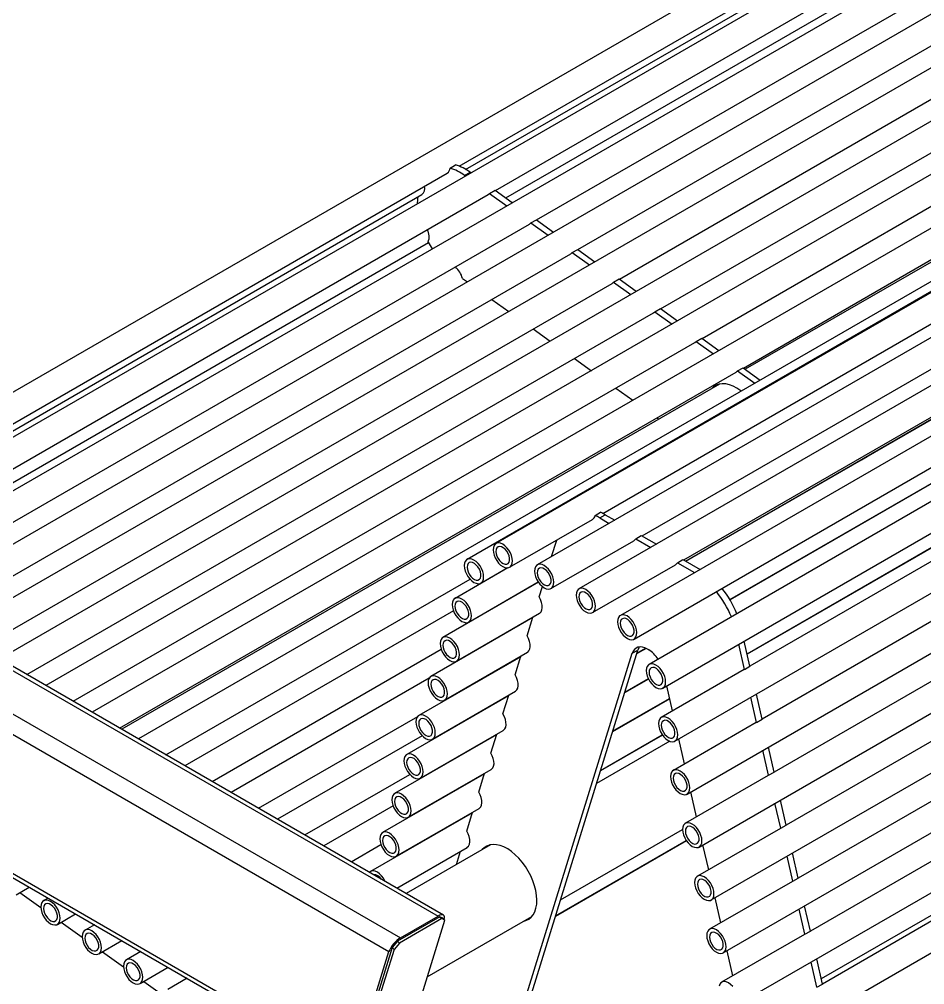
# Model space of a CAD drawing. Header units: millimetres. Extents: x 3563 to 9503, y -2974 to 1226.
# Drawn here: x 7342.7 to 7806.2, y -1002 to -507.7 of the extents above; entities that cross this region are included whole.
import ezdxf

# ---------------------------------------------------------------- set-up
doc = ezdxf.new("R2010")
doc.units = ezdxf.units.MM

# ---------------------------------------------------------------- blocks, each defined once
blk = doc.blocks.new('izometria')
for p, q in [((-1000.36, 3041.91), (-2188.3, 2356.13)), ((-1015.1, 3033.82), (-2203.04, 2348.04)), ((-979.17, 3031.02), (-2167.11, 2345.23)), ((-957.85, 3018.71), (-2145.79, 2332.93)), ((-1443.34, 3006.42), (-2631.28, 2320.64)), ((-936.66, 3005.14), (-2124.6, 2319.36)), ((-1422.41, 2995.46), (-2610.35, 2309.68)), ((-2117.6, 2307.23), (-929.66, 2993.01)), ((-1401.24, 2980.31), (-2513.55, 2338.18)), ((-921.92, 2980.04), (-2109.86, 2294.25)), ((-2102.86, 2282.13), (-914.92, 2967.91)), ((-1380.08, 2965.15), (-2489.84, 2324.5)), ((-1358.91, 2949.99), (-2466.13, 2310.81)), ((-2096.65, 2255), (-908.72, 2940.78)), ((-1337.75, 2934.83), (-2442.42, 2297.12)), ((-1316.58, 2919.67), (-2418.71, 2283.43)), ((-2090.47, 2227.87), (-902.53, 2913.65)), ((-1295.42, 2904.52), (-2395, 2269.74)), ((-1274.26, 2889.36), (-2371.28, 2256.06)), ((-2084.29, 2200.74), (-896.35, 2886.52)), ((-2078.11, 2173.61), (-890.17, 2859.4)), ((-2071.92, 2146.49), (-883.98, 2832.27)), ((-2065.74, 2119.36), (-877.8, 2805.14)), ((-2059.56, 2092.23), (-871.62, 2778.02)), ((-2207.07, 2549.37), (-1850.24, 2755.36)), ((-2203.84, 2547.74), (-1863.2, 2744.38)), ((-2188.61, 2536.98), (-1829.3, 2744.41)), ((-2167.45, 2521.82), (-1808.13, 2729.25)), ((-2183.25, 2533.14), (-1859.91, 2719.8)), ((-2146.29, 2506.66), (-1786.97, 2714.09)), ((-2125.12, 2491.5), (-1765.8, 2698.93)), ((-2103.96, 2476.34), (-1744.64, 2683.77)), ((-2082.79, 2461.19), (-1723.48, 2668.61)), ((-2061.63, 2446.03), (-1702.31, 2653.46)), ((-1710.79, 2647.33), (-2060.68, 2445.35)), ((-2133.55, 2371.57), (-1770.24, 2581.31)), ((-2113.47, 2360.03), (-1749.04, 2570.41)), ((-2092.16, 2347.72), (-1727.73, 2558.1)), ((-2211.8, 2548.42), (-2208.97, 2550.05)), ((-2204.4, 2544.62), (-2201.57, 2546.26)), ((-2201.57, 2546.26), (-2201.11, 2545.93)), ((-2575.71, 2336.56), (-2213.22, 2545.82)), ((-2204.4, 2544.62), (-2203.94, 2544.29)), ((-2191.6, 2535.45), (-2188.77, 2537.09)), ((-2188.77, 2537.09), (-2179.95, 2530.77)), ((-2572.47, 2334.93), (-2226.18, 2534.84)), ((-2523.26, 2343.79), (-2192.28, 2534.86)), ((-2228.36, 2533.58), (-2228.42, 2533.04)), ((-2192.28, 2534.86), (-2191.6, 2535.45)), ((-2191.6, 2535.45), (-2182.78, 2529.14)), ((-2170.43, 2520.3), (-2167.6, 2521.93)), ((-2167.6, 2521.93), (-2158.78, 2515.61)), ((-2499.55, 2330.1), (-2171.12, 2519.7)), ((-2171.12, 2519.7), (-2170.43, 2520.3)), ((-2170.43, 2520.3), (-2161.61, 2513.98)), ((-2091.24, 2347.19), (-1803.55, 2513.27)), ((-2517.25, 2340.32), (-2222.9, 2510.25)), ((-2149.27, 2505.14), (-2146.44, 2506.77)), ((-2146.44, 2506.77), (-2137.62, 2500.45)), ((-1807, 2511.02), (-2091.02, 2347.07)), ((-2475.84, 2316.41), (-2149.96, 2504.54)), ((-2149.96, 2504.54), (-2149.27, 2505.14)), ((-2149.27, 2505.14), (-2140.45, 2498.82)), ((-1692.59, 2504.42), (-2058.23, 2293.34)), ((-2205.45, 2491.92), (-2202.94, 2490.12)), ((-2128.1, 2489.98), (-2125.28, 2491.61)), ((-2125.28, 2491.61), (-2116.45, 2485.29)), ((-2452.13, 2302.73), (-2128.79, 2489.38)), ((-2128.79, 2489.38), (-2128.1, 2489.98)), ((-2128.1, 2489.98), (-2119.28, 2483.66)), ((-2190.44, 2481.17), (-2181.77, 2474.96)), ((-1686.41, 2477.29), (-2052.05, 2266.22)), ((-2428.42, 2289.04), (-2107.63, 2474.23)), ((-2107.63, 2474.23), (-2106.94, 2474.82)), ((-2106.94, 2474.82), (-2104.11, 2476.45)), ((-2106.94, 2474.82), (-2098.12, 2468.5)), ((-2104.11, 2476.45), (-2095.29, 2470.14)), ((-2068.56, 2327.45), (-1815.91, 2473.3)), ((-1819.37, 2471.05), (-2068.45, 2327.26)), ((-2169.28, 2466.01), (-2160.61, 2459.8)), ((-2404.71, 2275.35), (-2086.46, 2459.07)), ((-2086.46, 2459.07), (-2085.78, 2459.66)), ((-2085.78, 2459.66), (-2082.95, 2461.3)), ((-2085.78, 2459.66), (-2076.95, 2453.35)), ((-2082.95, 2461.3), (-2074.13, 2454.98)), ((-2148.11, 2450.85), (-2139.45, 2444.65)), ((-1680.23, 2450.17), (-2045.86, 2239.09)), ((-2380.99, 2261.66), (-2065.3, 2443.91)), ((-2065.3, 2443.91), (-2064.61, 2444.51)), ((-2064.61, 2444.51), (-2061.78, 2446.14)), ((-2064.61, 2444.51), (-2055.79, 2438.19)), ((-2061.78, 2446.14), (-2052.96, 2439.82)), ((-2073.78, 2437.79), (-2379.93, 2261.05)), ((-2074.54, 2437.59), (-2075.09, 2437.03)), ((-2126.95, 2435.69), (-2118.28, 2429.49)), ((-2059.68, 2299.73), (-1828.28, 2433.32)), ((-1831.74, 2431.07), (-2059.63, 2299.51)), ((-1674.04, 2423.04), (-2039.68, 2211.96)), ((-2105.78, 2420.54), (-2104.84, 2419.86)), ((-2001.23, 2398.9), (-2001.12, 2399.03)), ((-2001.12, 2399.03), (-1998.29, 2400.66)), ((-2001.12, 2399.03), (-2001.07, 2398.99)), ((-1998.29, 2400.66), (-1998.24, 2400.63)), ((-1667.86, 2395.91), (-2033.5, 2184.84)), ((-1975.87, 2380.95), (-1975.68, 2380.81)), ((-1973.05, 2382.58), (-1972.85, 2382.44)), ((-2181.3, 2344.01), (-2138.88, 2368.5)), ((-2137.55, 2370.5), (-2134.72, 2372.13)), ((-2135.12, 2369.26), (-2132.29, 2370.89)), ((-2135.12, 2369.26), (-2130.3, 2366.48)), ((-2132.29, 2370.89), (-2127.47, 2368.11)), ((-1661.68, 2368.79), (-2027.32, 2157.71)), ((-2116.71, 2358.63), (-2113.88, 2360.26)), ((-2116.71, 2358.63), (-2108.99, 2354.17)), ((-2113.88, 2360.26), (-2106.16, 2355.81)), ((-2160.11, 2333.11), (-2117.68, 2357.6)), ((-2159.79, 2349.46), (-2157.17, 2357.94)), ((-2017.2, 2357.09), (-2017.01, 2356.95)), ((-2537.4, 2349.79), (-2217.93, 2165.36)), ((-2215.13, 2165.91), (-2532.88, 2349.34)), ((-2182.16, 2343.71), (-2209.24, 2328.08)), ((-2196.04, 2335.92), (-2182.59, 2343.68)), ((-2138.79, 2320.8), (-2096.36, 2345.29)), ((-2095.39, 2346.33), (-2092.56, 2347.96)), ((-2095.39, 2346.33), (-2086.63, 2341.27)), ((-2092.56, 2347.96), (-2083.81, 2342.9)), ((-2556.64, 2338.69), (-2237.16, 2154.26)), ((-1655.5, 2341.66), (-2021.13, 2130.58)), ((-1991.82, 2338.91), (-1991.62, 2338.77)), ((-2357.28, 2247.97), (-2201.52, 2337.89)), ((-2166.56, 2336.29), (-2215.43, 2308.09)), ((-2202.24, 2315.95), (-2166.69, 2336.48)), ((-2166.17, 2328.83), (-2164.54, 2334.1)), ((-1678.33, 2331.45), (-2021.73, 2133.21)), ((-2556.64, 2328.24), (-2243.06, 2147.21)), ((-2210.07, 2321.75), (-2347.57, 2242.37)), ((-2208.43, 2295.96), (-2166, 2320.45)), ((-2172.35, 2308.84), (-2169.36, 2318.51)), ((-2169.46, 2318.2), (-2221.61, 2288.1)), ((-2061.06, 2291.7), (-2063.99, 2304.57)), ((-2058.23, 2293.34), (-2061.16, 2306.2)), ((-2333.57, 2234.29), (-2216.33, 2301.97)), ((-2214.61, 2275.97), (-2172.18, 2300.47)), ((-2179.73, 2102.01), (-2118.51, 2299.93)), ((-2176.9, 2103.64), (-2115.68, 2301.56)), ((-2118.51, 2299.93), (-2115.68, 2301.56)), ((-2111.4, 2302.46), (-2116.27, 2299.65)), ((-2116.18, 2299.96), (-2111.65, 2302.57)), ((-2110.73, 2302.1), (-2110.32, 2301.87)), ((-2175.64, 2298.21), (-2227.79, 2268.11)), ((-2178.54, 2288.85), (-2175.54, 2298.52)), ((-2061.23, 2291.61), (-2103.65, 2267.12)), ((-2061.06, 2291.7), (-2061.23, 2291.61)), ((-2061.06, 2291.7), (-2058.23, 2293.34)), ((-2222.51, 2287.19), (-2323.86, 2228.68)), ((-2110.18, 2286.75), (-2122.45, 2279.66)), ((-2122.36, 2279.97), (-2110.27, 2286.95)), ((-2220.79, 2255.98), (-2178.36, 2280.48)), ((-2097.91, 2270.43), (-2100.85, 2283.29)), ((-2052.04, 2266.21), (-2054.97, 2279.06)), ((-2181.82, 2278.23), (-2233.97, 2248.12)), ((-2184.72, 2268.86), (-2181.73, 2278.54)), ((-2099.32, 2276.6), (-2128.64, 2259.67)), ((-2128.54, 2259.98), (-2099.37, 2276.82)), ((-2054.87, 2264.58), (-2057.8, 2277.43)), ((-2309.86, 2220.6), (-2228.36, 2267.65)), ((-2055.05, 2264.49), (-2097.47, 2239.99)), ((-2054.87, 2264.58), (-2055.05, 2264.49)), ((-2054.87, 2264.58), (-2052.04, 2266.21)), ((-2226.97, 2236), (-2184.55, 2260.49)), ((-2226.08, 2257.75), (-2300.15, 2214.99)), ((-2188.01, 2258.24), (-2240.16, 2228.13)), ((-2190.9, 2248.87), (-2187.91, 2258.55)), ((-2099.24, 2254.91), (-2136.82, 2233.22)), ((-2103.01, 2258.04), (-2134.82, 2239.68)), ((-2134.72, 2239.99), (-2103.14, 2258.22)), ((-2091.73, 2243.31), (-2094.66, 2256.15)), ((-2048.69, 2237.45), (-2051.62, 2250.3)), ((-2045.86, 2239.08), (-2048.79, 2251.93)), ((-2233.16, 2216.01), (-2190.73, 2240.5)), ((-2286.15, 2206.91), (-2232.42, 2237.93)), ((-2194.19, 2238.25), (-2246.34, 2208.14)), ((-2197.08, 2228.88), (-2194.09, 2238.56)), ((-2048.86, 2237.36), (-2091.29, 2212.87)), ((-2048.69, 2237.45), (-2048.86, 2237.36)), ((-2048.69, 2237.45), (-2045.86, 2239.08)), ((-2085.55, 2216.18), (-2088.48, 2229.02)), ((-2039.68, 2211.95), (-2042.61, 2224.8)), ((-2494.98, 2221.44), (-2261.75, 2086.8)), ((-2240.98, 2221.78), (-2276.44, 2201.3)), ((-2239.34, 2196.02), (-2196.91, 2220.51)), ((-2042.51, 2210.32), (-2045.44, 2223.17)), ((-2490.45, 2216.66), (-2261.39, 2084.43)), ((-2200.37, 2218.26), (-2252.52, 2188.15)), ((-2203.27, 2208.9), (-2200.28, 2218.57)), ((-2042.68, 2210.23), (-2085.11, 2185.74)), ((-2042.51, 2210.32), (-2042.68, 2210.23)), ((-2042.51, 2210.32), (-2039.68, 2211.95)), ((-2155.25, 2173.62), (-2092.74, 2209.71)), ((-2262.44, 2193.22), (-2247.24, 2202)), ((-2239.09, 2179.74), (-2203.1, 2200.52)), ((-2191.13, 2201.86), (-2234.27, 2176.96)), ((-2191.9, 2201.67), (-2192.44, 2201.11)), ((-2157.81, 2165.35), (-2090.81, 2204.02)), ((-2157.75, 2165.56), (-2090.9, 2204.15)), ((-2079.37, 2189.05), (-2082.29, 2201.89)), ((-2206.55, 2198.27), (-2238.87, 2179.62)), ((-2208.55, 2191.81), (-2206.46, 2198.58)), ((-2036.32, 2183.19), (-2039.25, 2196.04)), ((-2033.5, 2184.83), (-2036.42, 2197.68)), ((-2434.03, 2176.29), (-2427.28, 2180.19)), ((-2036.5, 2183.1), (-2078.92, 2158.61)), ((-2036.32, 2183.19), (-2036.5, 2183.1)), ((-2036.32, 2183.19), (-2033.5, 2184.83)), ((-2432.09, 2177.41), (-2421.31, 2169.69)), ((-2417.57, 2174.59), (-2419.87, 2173.26)), ((-2073.18, 2161.93), (-2076.11, 2174.77)), ((-2027.31, 2157.7), (-2030.24, 2170.55)), ((-2412.87, 2161.13), (-2403.57, 2166.5)), ((-2237.16, 2154.26), (-2217.93, 2165.36)), ((-2030.14, 2156.07), (-2033.07, 2168.92)), ((-2410.93, 2162.25), (-2400.14, 2154.53)), ((-2393.86, 2160.9), (-2398.7, 2158.1)), ((-2216.99, 2165.04), (-2238.77, 2152.46)), ((-2215.97, 2164.1), (-2237.75, 2151.52)), ((-2234.01, 2100.15), (-2214.47, 2163.33)), ((-2223.46, 2134.24), (-2169.94, 2165.14)), ((-2216.99, 2165.04), (-2215.97, 2164.1)), ((-2215.48, 2164.27), (-2216.99, 2165.04)), ((-2214.47, 2163.33), (-2215.97, 2164.1)), ((-2215.48, 2164.27), (-2214.47, 2163.33)), ((-2171.25, 2164.39), (-2170.48, 2164.58)), ((-2030.31, 2155.98), (-2072.74, 2131.49)), ((-2030.14, 2156.07), (-2030.31, 2155.98)), ((-2030.14, 2156.07), (-2027.31, 2157.7)), ((-2391.7, 2145.98), (-2379.86, 2152.82)), ((-2238.77, 2152.46), (-2241.5, 2149.25)), ((-2237.75, 2151.52), (-2240.49, 2148.31)), ((-2238.77, 2152.46), (-2237.75, 2151.52)), ((-2389.76, 2147.1), (-2378.98, 2139.37)), ((-2370.15, 2147.21), (-2377.54, 2142.94)), ((-2261.75, 2086.8), (-2243.06, 2147.21)), ((-2241.5, 2149.25), (-2261.04, 2086.07)), ((-2240.49, 2148.31), (-2260.03, 2085.12)), ((-2241.5, 2149.25), (-2240.49, 2148.31)), ((-2067, 2134.8), (-2069.93, 2147.64)), ((-2023.96, 2128.94), (-2026.89, 2141.79)), ((-2021.13, 2130.57), (-2024.06, 2143.42)), ((-2370.54, 2130.82), (-2356.14, 2139.13)), ((-2368.6, 2131.94), (-2357.81, 2124.21)), ((-2346.43, 2133.52), (-2356.37, 2127.78)), ((-2023.96, 2128.94), (-2021.13, 2130.57))]:
    blk.add_line(p, q)
at = {"flags": 128}
for points in [[(-2062.73, 2434.18), (-2062.94, 2434.33), (-2064.89, 2435.66), (-2066.84, 2436.69), (-2068.77, 2437.43), (-2070.64, 2437.85), (-2072.43, 2437.94), (-2074.09, 2437.72), (-2075.61, 2437.17), (-2076.96, 2436.31), (-2077.92, 2435.4)], [(-2117.68, 2357.6), (-2117.3, 2357.88), (-2116.71, 2358.63)], [(-2189.75, 2352.93), (-2189.63, 2351.58), (-2189.26, 2350.16), (-2188.67, 2348.74), (-2187.89, 2347.38), (-2186.95, 2346.16), (-2185.9, 2345.13), (-2184.8, 2344.35), (-2183.7, 2343.86), (-2182.65, 2343.68), (-2181.72, 2343.82), (-2180.93, 2344.27), (-2180.34, 2345.02), (-2179.98, 2346.01), (-2179.85, 2347.21), (-2179.98, 2348.56), (-2180.34, 2349.98), (-2180.93, 2351.4), (-2181.72, 2352.76), (-2182.65, 2353.98), (-2183.7, 2355.01), (-2184.8, 2355.79), (-2185.9, 2356.28), (-2186.95, 2356.46), (-2187.89, 2356.32), (-2188.67, 2355.87), (-2189.26, 2355.12), (-2189.63, 2354.13), (-2189.75, 2352.93)], [(-2188.34, 2352.11), (-2188.21, 2350.93), (-2187.82, 2349.69), (-2187.21, 2348.48), (-2186.43, 2347.38), (-2185.52, 2346.49), (-2184.56, 2345.86), (-2183.62, 2345.54), (-2182.76, 2345.56), (-2182.06, 2345.91), (-2181.56, 2346.57), (-2181.3, 2347.49), (-2181.3, 2348.6), (-2181.56, 2349.82), (-2182.06, 2351.06), (-2182.76, 2352.23), (-2183.62, 2353.23), (-2184.56, 2354), (-2185.52, 2354.48), (-2186.43, 2354.63), (-2187.21, 2354.45), (-2187.82, 2353.93), (-2188.21, 2353.14), (-2188.34, 2352.11)], [(-2204.49, 2344.84), (-2204.36, 2343.49), (-2204, 2342.07), (-2203.41, 2340.65), (-2202.62, 2339.29), (-2201.68, 2338.07), (-2200.64, 2337.04), (-2199.54, 2336.26), (-2198.43, 2335.77), (-2197.39, 2335.59), (-2196.45, 2335.73), (-2195.67, 2336.18), (-2195.08, 2336.92), (-2194.71, 2337.92), (-2194.59, 2339.12), (-2194.71, 2340.46), (-2195.08, 2341.88), (-2195.67, 2343.31), (-2196.45, 2344.67), (-2197.39, 2345.89), (-2198.43, 2346.92), (-2199.54, 2347.69), (-2200.64, 2348.19), (-2201.68, 2348.37), (-2202.62, 2348.23), (-2203.41, 2347.78), (-2204, 2347.03), (-2204.36, 2346.04), (-2204.49, 2344.84)], [(-2203.07, 2344.02), (-2202.94, 2342.84), (-2202.56, 2341.6), (-2201.95, 2340.39), (-2201.16, 2339.29), (-2200.26, 2338.4), (-2199.29, 2337.77), (-2198.35, 2337.45), (-2197.5, 2337.47), (-2196.79, 2337.82), (-2196.29, 2338.48), (-2196.03, 2339.4), (-2196.03, 2340.51), (-2196.29, 2341.73), (-2196.79, 2342.97), (-2197.5, 2344.14), (-2198.35, 2345.14), (-2199.29, 2345.91), (-2200.26, 2346.39), (-2201.16, 2346.54), (-2201.95, 2346.36), (-2202.56, 2345.84), (-2202.94, 2345.05), (-2203.07, 2344.02)], [(-2168.56, 2342.03), (-2168.43, 2340.68), (-2168.07, 2339.26), (-2167.48, 2337.84), (-2166.69, 2336.48), (-2165.75, 2335.26), (-2164.71, 2334.23), (-2163.61, 2333.45), (-2162.51, 2332.96), (-2161.46, 2332.78), (-2160.52, 2332.92), (-2159.74, 2333.37), (-2159.15, 2334.12), (-2158.78, 2335.11), (-2158.66, 2336.31), (-2158.78, 2337.66), (-2159.15, 2339.08), (-2159.74, 2340.5), (-2160.52, 2341.86), (-2161.46, 2343.08), (-2162.51, 2344.11), (-2163.61, 2344.89), (-2164.71, 2345.38), (-2165.75, 2345.56), (-2166.69, 2345.42), (-2167.48, 2344.97), (-2168.07, 2344.22), (-2168.43, 2343.23), (-2168.56, 2342.03)], [(-2167.14, 2341.21), (-2167.01, 2340.03), (-2166.63, 2338.79), (-2166.02, 2337.58), (-2165.23, 2336.48), (-2164.33, 2335.59), (-2163.37, 2334.96), (-2162.42, 2334.64), (-2161.57, 2334.66), (-2160.86, 2335.01), (-2160.36, 2335.67), (-2160.1, 2336.59), (-2160.1, 2337.7), (-2160.36, 2338.92), (-2160.86, 2340.16), (-2161.57, 2341.33), (-2162.42, 2342.33), (-2163.37, 2343.1), (-2164.33, 2343.58), (-2165.23, 2343.73), (-2166.02, 2343.55), (-2166.63, 2343.04), (-2167.01, 2342.24), (-2167.14, 2341.21)], [(-2096.36, 2345.29), (-2095.98, 2345.57), (-2095.39, 2346.33)], [(-2210.69, 2324.87), (-2210.57, 2323.53), (-2210.2, 2322.11), (-2209.61, 2320.68), (-2208.83, 2319.33), (-2207.89, 2318.1), (-2206.84, 2317.08), (-2205.74, 2316.3), (-2204.64, 2315.8), (-2203.6, 2315.62), (-2202.66, 2315.76), (-2201.87, 2316.21), (-2201.28, 2316.96), (-2200.92, 2317.96), (-2200.79, 2319.16), (-2200.92, 2320.5), (-2201.28, 2321.92), (-2201.87, 2323.34), (-2202.66, 2324.7), (-2203.6, 2325.92), (-2204.64, 2326.95), (-2205.74, 2327.73), (-2206.84, 2328.22), (-2207.89, 2328.4), (-2208.83, 2328.26), (-2209.61, 2327.81), (-2210.2, 2327.07), (-2210.57, 2326.07), (-2210.69, 2324.87)], [(-2166, 2320.45), (-2165.86, 2320.54), (-2165.2, 2321.2), (-2164.76, 2322.12), (-2164.56, 2323.27), (-2164.61, 2324.59), (-2164.91, 2326), (-2165.44, 2327.44), (-2166.17, 2328.83)], [(-2147.24, 2329.72), (-2147.12, 2328.38), (-2146.75, 2326.96), (-2146.16, 2325.53), (-2145.38, 2324.18), (-2144.44, 2322.95), (-2143.39, 2321.93), (-2142.29, 2321.15), (-2141.19, 2320.66), (-2140.14, 2320.47), (-2139.2, 2320.61), (-2138.42, 2321.07), (-2137.83, 2321.81), (-2137.46, 2322.81), (-2137.34, 2324.01), (-2137.46, 2325.35), (-2137.83, 2326.77), (-2138.42, 2328.19), (-2139.2, 2329.55), (-2140.14, 2330.77), (-2141.19, 2331.8), (-2142.29, 2332.58), (-2143.39, 2333.07), (-2144.44, 2333.25), (-2145.38, 2333.11), (-2146.16, 2332.66), (-2146.75, 2331.92), (-2147.12, 2330.92), (-2147.24, 2329.72)], [(-2145.83, 2328.91), (-2145.69, 2327.73), (-2145.31, 2326.49), (-2144.7, 2325.27), (-2143.92, 2324.18), (-2143.01, 2323.28), (-2142.05, 2322.65), (-2141.11, 2322.33), (-2140.25, 2322.35), (-2139.55, 2322.7), (-2139.05, 2323.37), (-2138.79, 2324.29), (-2138.79, 2325.4), (-2139.05, 2326.62), (-2139.55, 2327.86), (-2140.25, 2329.02), (-2141.11, 2330.03), (-2142.05, 2330.8), (-2143.01, 2331.28), (-2143.92, 2331.43), (-2144.7, 2331.24), (-2145.31, 2330.73), (-2145.69, 2329.93), (-2145.83, 2328.91)], [(-2209.28, 2324.05), (-2209.15, 2322.88), (-2208.76, 2321.64), (-2208.16, 2320.42), (-2207.37, 2319.33), (-2206.46, 2318.43), (-2205.5, 2317.8), (-2204.56, 2317.48), (-2203.7, 2317.5), (-2203, 2317.85), (-2202.5, 2318.51), (-2202.24, 2319.43), (-2202.24, 2320.55), (-2202.5, 2321.77), (-2203, 2323.01), (-2203.7, 2324.17), (-2204.56, 2325.18), (-2205.5, 2325.95), (-2206.46, 2326.43), (-2207.37, 2326.58), (-2208.16, 2326.39), (-2208.76, 2325.88), (-2209.15, 2325.08), (-2209.28, 2324.05)], [(-2122.11, 2308.29), (-2121.01, 2307.53), (-2119.91, 2307.06), (-2118.87, 2306.9), (-2117.94, 2307.07), (-2117.17, 2307.54), (-2116.6, 2308.31), (-2116.25, 2309.32), (-2116.15, 2310.53), (-2116.29, 2311.89), (-2116.67, 2313.31), (-2117.28, 2314.73), (-2118.08, 2316.08), (-2119.02, 2317.29), (-2120.08, 2318.3), (-2121.18, 2319.06), (-2122.28, 2319.53), (-2123.32, 2319.68), (-2124.25, 2319.52), (-2125.02, 2319.04), (-2125.59, 2318.28), (-2125.94, 2317.27), (-2126.04, 2316.05), (-2125.9, 2314.7), (-2125.52, 2313.28), (-2124.91, 2311.86), (-2124.12, 2310.51), (-2123.17, 2309.3), (-2122.11, 2308.29)], [(-2121.82, 2309.72), (-2120.86, 2309.08), (-2119.92, 2308.76), (-2119.06, 2308.78), (-2118.36, 2309.13), (-2117.86, 2309.79), (-2117.59, 2310.71), (-2117.59, 2311.82), (-2117.85, 2313.04), (-2118.35, 2314.28), (-2119.05, 2315.44), (-2119.9, 2316.45), (-2120.85, 2317.22), (-2121.81, 2317.7), (-2122.71, 2317.86), (-2123.5, 2317.67), (-2124.11, 2317.16), (-2124.5, 2316.37), (-2124.63, 2315.34), (-2124.5, 2314.17), (-2124.12, 2312.93), (-2123.52, 2311.71), (-2122.73, 2310.62), (-2121.82, 2309.72)], [(-2172.18, 2300.47), (-2172.04, 2300.55), (-2171.39, 2301.21), (-2170.94, 2302.14), (-2170.74, 2303.28), (-2170.79, 2304.6), (-2171.09, 2306.01), (-2171.62, 2307.45), (-2172.35, 2308.84)], [(-2216.88, 2304.88), (-2216.75, 2303.54), (-2216.38, 2302.12), (-2215.8, 2300.69), (-2215.01, 2299.34), (-2214.07, 2298.11), (-2213.03, 2297.09), (-2211.93, 2296.31), (-2210.82, 2295.82), (-2209.78, 2295.63), (-2208.84, 2295.77), (-2208.06, 2296.23), (-2207.47, 2296.97), (-2207.1, 2297.97), (-2206.98, 2299.17), (-2207.1, 2300.51), (-2207.47, 2301.93), (-2208.06, 2303.35), (-2208.84, 2304.71), (-2209.78, 2305.93), (-2210.82, 2306.96), (-2211.93, 2307.74), (-2213.03, 2308.23), (-2214.07, 2308.41), (-2215.01, 2308.27), (-2215.8, 2307.82), (-2216.38, 2307.08), (-2216.75, 2306.08), (-2216.88, 2304.88)], [(-2215.46, 2304.07), (-2215.33, 2302.89), (-2214.95, 2301.65), (-2214.34, 2300.43), (-2213.55, 2299.34), (-2212.64, 2298.44), (-2211.68, 2297.81), (-2210.74, 2297.49), (-2209.89, 2297.51), (-2209.18, 2297.86), (-2208.68, 2298.53), (-2208.42, 2299.45), (-2208.42, 2300.56), (-2208.68, 2301.78), (-2209.18, 2303.02), (-2209.89, 2304.18), (-2210.74, 2305.19), (-2211.68, 2305.96), (-2212.64, 2306.44), (-2213.55, 2306.59), (-2214.34, 2306.4), (-2214.95, 2305.89), (-2215.33, 2305.09), (-2215.46, 2304.07)], [(-2110.73, 2302.1), (-2112.02, 2302.73), (-2113.28, 2303.1), (-2114.47, 2303.21), (-2115.57, 2303.05), (-2116.55, 2302.63), (-2117.38, 2301.96), (-2118.04, 2301.05), (-2118.51, 2299.93)], [(-2114.89, 2303.18), (-2115.21, 2302.68), (-2115.68, 2301.56)], [(-2111.31, 2291.05), (-2111.19, 2289.7), (-2110.82, 2288.28), (-2110.23, 2286.86), (-2109.45, 2285.5), (-2108.51, 2284.28), (-2107.46, 2283.25), (-2106.36, 2282.47), (-2105.26, 2281.98), (-2104.21, 2281.8), (-2103.28, 2281.94), (-2102.49, 2282.39), (-2101.9, 2283.14), (-2101.54, 2284.13), (-2101.41, 2285.33), (-2101.54, 2286.68), (-2101.9, 2288.1), (-2102.49, 2289.52), (-2103.28, 2290.88), (-2104.21, 2292.1), (-2105.26, 2293.13), (-2106.36, 2293.91), (-2107.46, 2294.4), (-2108.51, 2294.58), (-2109.45, 2294.44), (-2110.23, 2293.99), (-2110.82, 2293.24), (-2111.19, 2292.25), (-2111.31, 2291.05)], [(-2178.36, 2280.48), (-2178.23, 2280.56), (-2177.57, 2281.22), (-2177.13, 2282.15), (-2176.93, 2283.3), (-2176.98, 2284.61), (-2177.27, 2286.02), (-2177.8, 2287.46), (-2178.54, 2288.85)], [(-2109.9, 2290.23), (-2109.77, 2289.05), (-2109.38, 2287.81), (-2108.77, 2286.6), (-2107.99, 2285.5), (-2107.08, 2284.61), (-2106.12, 2283.98), (-2105.18, 2283.66), (-2104.32, 2283.68), (-2103.62, 2284.03), (-2103.12, 2284.69), (-2102.86, 2285.61), (-2102.86, 2286.72), (-2103.12, 2287.94), (-2103.62, 2289.18), (-2104.32, 2290.35), (-2105.18, 2291.35), (-2106.12, 2292.12), (-2107.08, 2292.6), (-2107.99, 2292.75), (-2108.77, 2292.57), (-2109.38, 2292.06), (-2109.77, 2291.26), (-2109.9, 2290.23)], [(-2223.06, 2284.89), (-2222.93, 2283.55), (-2222.57, 2282.13), (-2221.98, 2280.71), (-2221.19, 2279.35), (-2220.26, 2278.13), (-2219.21, 2277.1), (-2218.11, 2276.32), (-2217.01, 2275.83), (-2215.96, 2275.65), (-2215.02, 2275.78), (-2214.24, 2276.24), (-2213.65, 2276.98), (-2213.28, 2277.98), (-2213.16, 2279.18), (-2213.28, 2280.52), (-2213.65, 2281.94), (-2214.24, 2283.37), (-2215.02, 2284.72), (-2215.96, 2285.95), (-2217.01, 2286.97), (-2218.11, 2287.75), (-2219.21, 2288.24), (-2220.26, 2288.42), (-2221.19, 2288.29), (-2221.98, 2287.83), (-2222.57, 2287.09), (-2222.93, 2286.09), (-2223.06, 2284.89)], [(-2221.64, 2284.08), (-2221.51, 2282.9), (-2221.13, 2281.66), (-2220.52, 2280.44), (-2219.73, 2279.35), (-2218.83, 2278.45), (-2217.87, 2277.82), (-2216.92, 2277.5), (-2216.07, 2277.52), (-2215.37, 2277.88), (-2214.87, 2278.54), (-2214.61, 2279.46), (-2214.61, 2280.57), (-2214.87, 2281.79), (-2215.37, 2283.03), (-2216.07, 2284.19), (-2216.92, 2285.2), (-2217.87, 2285.97), (-2218.83, 2286.45), (-2219.73, 2286.6), (-2220.52, 2286.41), (-2221.13, 2285.9), (-2221.51, 2285.1), (-2221.64, 2284.08)], [(-2229.24, 2264.9), (-2229.12, 2263.56), (-2228.75, 2262.14), (-2228.16, 2260.72), (-2227.38, 2259.36), (-2226.44, 2258.14), (-2225.39, 2257.11), (-2224.29, 2256.33), (-2223.19, 2255.84), (-2222.14, 2255.66), (-2221.2, 2255.8), (-2220.42, 2256.25), (-2219.83, 2256.99), (-2219.47, 2257.99), (-2219.34, 2259.19), (-2219.47, 2260.53), (-2219.83, 2261.95), (-2220.42, 2263.38), (-2221.2, 2264.73), (-2222.14, 2265.96), (-2223.19, 2266.98), (-2224.29, 2267.76), (-2225.39, 2268.25), (-2226.44, 2268.44), (-2227.38, 2268.3), (-2228.16, 2267.84), (-2228.75, 2267.1), (-2229.12, 2266.1), (-2229.24, 2264.9)], [(-2227.83, 2264.09), (-2227.7, 2262.91), (-2227.31, 2261.67), (-2226.7, 2260.46), (-2225.92, 2259.36), (-2225.01, 2258.46), (-2224.05, 2257.83), (-2223.11, 2257.52), (-2222.25, 2257.53), (-2221.55, 2257.89), (-2221.05, 2258.55), (-2220.79, 2259.47), (-2220.79, 2260.58), (-2221.05, 2261.8), (-2221.55, 2263.04), (-2222.25, 2264.21), (-2223.11, 2265.21), (-2224.05, 2265.98), (-2225.01, 2266.46), (-2225.92, 2266.61), (-2226.7, 2266.42), (-2227.31, 2265.91), (-2227.7, 2265.11), (-2227.83, 2264.09)], [(-2184.55, 2260.49), (-2184.41, 2260.57), (-2183.75, 2261.23), (-2183.31, 2262.16), (-2183.11, 2263.31), (-2183.16, 2264.62), (-2183.45, 2266.03), (-2183.98, 2267.47), (-2184.72, 2268.86)], [(-2105.1, 2263.92), (-2104.98, 2262.57), (-2104.61, 2261.15), (-2104.02, 2259.73), (-2103.24, 2258.37), (-2102.3, 2257.15), (-2101.26, 2256.12), (-2100.15, 2255.34), (-2099.05, 2254.85), (-2098.01, 2254.67), (-2097.07, 2254.81), (-2096.28, 2255.26), (-2095.69, 2256), (-2095.33, 2257), (-2095.2, 2258.2), (-2095.33, 2259.54), (-2095.69, 2260.96), (-2096.28, 2262.39), (-2097.07, 2263.75), (-2098.01, 2264.97), (-2099.05, 2265.99), (-2100.15, 2266.77), (-2101.26, 2267.27), (-2102.3, 2267.45), (-2103.24, 2267.31), (-2104.02, 2266.86), (-2104.61, 2266.11), (-2104.98, 2265.12), (-2105.1, 2263.92)], [(-2103.69, 2263.1), (-2103.56, 2261.92), (-2103.18, 2260.68), (-2102.57, 2259.47), (-2101.78, 2258.37), (-2100.87, 2257.48), (-2099.91, 2256.85), (-2098.97, 2256.53), (-2098.12, 2256.55), (-2097.41, 2256.9), (-2096.91, 2257.56), (-2096.65, 2258.48), (-2096.65, 2259.59), (-2096.91, 2260.81), (-2097.41, 2262.05), (-2098.12, 2263.22), (-2098.97, 2264.22), (-2099.91, 2264.99), (-2100.87, 2265.47), (-2101.78, 2265.62), (-2102.57, 2265.43), (-2103.18, 2264.92), (-2103.56, 2264.12), (-2103.69, 2263.1)], [(-2235.42, 2244.92), (-2235.3, 2243.57), (-2234.93, 2242.15), (-2234.34, 2240.73), (-2233.56, 2239.37), (-2232.62, 2238.15), (-2231.57, 2237.12), (-2230.47, 2236.34), (-2229.37, 2235.85), (-2228.33, 2235.67), (-2227.39, 2235.81), (-2226.6, 2236.26), (-2226.01, 2237), (-2225.65, 2238), (-2225.52, 2239.2), (-2225.65, 2240.54), (-2226.01, 2241.96), (-2226.6, 2243.39), (-2227.39, 2244.75), (-2228.33, 2245.97), (-2229.37, 2246.99), (-2230.47, 2247.77), (-2231.57, 2248.27), (-2232.62, 2248.45), (-2233.56, 2248.31), (-2234.34, 2247.86), (-2234.93, 2247.11), (-2235.3, 2246.12), (-2235.42, 2244.92)], [(-2234.01, 2244.1), (-2233.88, 2242.92), (-2233.49, 2241.68), (-2232.89, 2240.47), (-2232.1, 2239.37), (-2231.19, 2238.48), (-2230.23, 2237.85), (-2229.29, 2237.53), (-2228.43, 2237.55), (-2227.73, 2237.9), (-2227.23, 2238.56), (-2226.97, 2239.48), (-2226.97, 2240.59), (-2227.23, 2241.81), (-2227.73, 2243.05), (-2228.43, 2244.22), (-2229.29, 2245.22), (-2230.23, 2245.99), (-2231.19, 2246.47), (-2232.1, 2246.62), (-2232.89, 2246.43), (-2233.49, 2245.92), (-2233.88, 2245.12), (-2234.01, 2244.1)], [(-2190.73, 2240.5), (-2190.59, 2240.58), (-2189.93, 2241.24), (-2189.49, 2242.17), (-2189.29, 2243.32), (-2189.34, 2244.63), (-2189.64, 2246.04), (-2190.17, 2247.48), (-2190.9, 2248.87)], [(-2098.92, 2236.79), (-2098.8, 2235.44), (-2098.43, 2234.03), (-2097.84, 2232.6), (-2097.06, 2231.24), (-2096.12, 2230.02), (-2095.07, 2228.99), (-2093.97, 2228.22), (-2092.87, 2227.72), (-2091.82, 2227.54), (-2090.89, 2227.68), (-2090.1, 2228.13), (-2089.51, 2228.88), (-2089.15, 2229.87), (-2089.02, 2231.07), (-2089.15, 2232.42), (-2089.51, 2233.84), (-2090.1, 2235.26), (-2090.89, 2236.62), (-2091.82, 2237.84), (-2092.87, 2238.87), (-2093.97, 2239.65), (-2095.07, 2240.14), (-2096.12, 2240.32), (-2097.06, 2240.18), (-2097.84, 2239.73), (-2098.43, 2238.99), (-2098.8, 2237.99), (-2098.92, 2236.79)], [(-2097.51, 2235.97), (-2097.38, 2234.79), (-2096.99, 2233.55), (-2096.38, 2232.34), (-2095.6, 2231.24), (-2094.69, 2230.35), (-2093.73, 2229.72), (-2092.79, 2229.4), (-2091.93, 2229.42), (-2091.23, 2229.77), (-2090.73, 2230.43), (-2090.47, 2231.35), (-2090.47, 2232.46), (-2090.73, 2233.69), (-2091.23, 2234.92), (-2091.93, 2236.09), (-2092.79, 2237.09), (-2093.73, 2237.86), (-2094.69, 2238.34), (-2095.6, 2238.49), (-2096.38, 2238.31), (-2096.99, 2237.8), (-2097.38, 2237), (-2097.51, 2235.97)], [(-2241.61, 2224.93), (-2241.48, 2223.58), (-2241.12, 2222.16), (-2240.53, 2220.74), (-2239.74, 2219.38), (-2238.8, 2218.16), (-2237.76, 2217.13), (-2236.66, 2216.35), (-2235.55, 2215.86), (-2234.51, 2215.68), (-2233.57, 2215.82), (-2232.79, 2216.27), (-2232.2, 2217.01), (-2231.83, 2218.01), (-2231.71, 2219.21), (-2231.83, 2220.56), (-2232.2, 2221.97), (-2232.79, 2223.4), (-2233.57, 2224.76), (-2234.51, 2225.98), (-2235.55, 2227.01), (-2236.66, 2227.78), (-2237.76, 2228.28), (-2238.8, 2228.46), (-2239.74, 2228.32), (-2240.53, 2227.87), (-2241.12, 2227.12), (-2241.48, 2226.13), (-2241.61, 2224.93)], [(-2240.19, 2224.11), (-2240.06, 2222.93), (-2239.68, 2221.69), (-2239.07, 2220.48), (-2238.28, 2219.38), (-2237.38, 2218.49), (-2236.41, 2217.86), (-2235.47, 2217.54), (-2234.62, 2217.56), (-2233.91, 2217.91), (-2233.41, 2218.57), (-2233.15, 2219.49), (-2233.15, 2220.6), (-2233.41, 2221.82), (-2233.91, 2223.06), (-2234.62, 2224.23), (-2235.47, 2225.23), (-2236.41, 2226), (-2237.38, 2226.48), (-2238.28, 2226.63), (-2239.07, 2226.45), (-2239.68, 2225.93), (-2240.06, 2225.14), (-2240.19, 2224.11)], [(-2196.91, 2220.51), (-2196.78, 2220.6), (-2196.12, 2221.25), (-2195.68, 2222.18), (-2195.47, 2223.33), (-2195.52, 2224.64), (-2195.82, 2226.05), (-2196.35, 2227.49), (-2197.08, 2228.88)], [(-2092.74, 2209.66), (-2092.61, 2208.32), (-2092.25, 2206.9), (-2091.66, 2205.47), (-2090.88, 2204.12), (-2089.94, 2202.89), (-2088.89, 2201.87), (-2087.79, 2201.09), (-2086.69, 2200.6), (-2085.64, 2200.41), (-2084.7, 2200.55), (-2083.92, 2201.01), (-2083.33, 2201.75), (-2082.96, 2202.75), (-2082.84, 2203.95), (-2082.96, 2205.29), (-2083.33, 2206.71), (-2083.92, 2208.13), (-2084.7, 2209.49), (-2085.64, 2210.71), (-2086.69, 2211.74), (-2087.79, 2212.52), (-2088.89, 2213.01), (-2089.94, 2213.19), (-2090.88, 2213.05), (-2091.66, 2212.6), (-2092.25, 2211.86), (-2092.61, 2210.86), (-2092.74, 2209.66)], [(-2091.32, 2208.84), (-2091.19, 2207.67), (-2090.81, 2206.43), (-2090.2, 2205.21), (-2089.42, 2204.12), (-2088.51, 2203.22), (-2087.55, 2202.59), (-2086.61, 2202.27), (-2085.75, 2202.29), (-2085.05, 2202.64), (-2084.55, 2203.31), (-2084.29, 2204.23), (-2084.29, 2205.34), (-2084.55, 2206.56), (-2085.05, 2207.8), (-2085.75, 2208.96), (-2086.61, 2209.97), (-2087.55, 2210.74), (-2088.51, 2211.22), (-2089.42, 2211.37), (-2090.2, 2211.18), (-2090.81, 2210.67), (-2091.19, 2209.87), (-2091.32, 2208.84)], [(-2247.79, 2204.94), (-2247.66, 2203.59), (-2247.3, 2202.17), (-2246.71, 2200.75), (-2245.92, 2199.39), (-2244.99, 2198.17), (-2243.94, 2197.14), (-2242.84, 2196.36), (-2241.74, 2195.87), (-2240.69, 2195.69), (-2239.75, 2195.83), (-2238.97, 2196.28), (-2238.38, 2197.03), (-2238.01, 2198.02), (-2237.89, 2199.22), (-2238.01, 2200.57), (-2238.38, 2201.99), (-2238.97, 2203.41), (-2239.75, 2204.77), (-2240.69, 2205.99), (-2241.74, 2207.02), (-2242.84, 2207.8), (-2243.94, 2208.29), (-2244.99, 2208.47), (-2245.92, 2208.33), (-2246.71, 2207.88), (-2247.3, 2207.13), (-2247.66, 2206.14), (-2247.79, 2204.94)], [(-2246.37, 2204.12), (-2246.24, 2202.94), (-2245.86, 2201.7), (-2245.25, 2200.49), (-2244.47, 2199.39), (-2243.56, 2198.5), (-2242.6, 2197.87), (-2241.65, 2197.55), (-2240.8, 2197.57), (-2240.1, 2197.92), (-2239.6, 2198.58), (-2239.34, 2199.5), (-2239.34, 2200.61), (-2239.6, 2201.84), (-2240.1, 2203.07), (-2240.8, 2204.24), (-2241.65, 2205.24), (-2242.6, 2206.01), (-2243.56, 2206.49), (-2244.47, 2206.64), (-2245.25, 2206.46), (-2245.86, 2205.95), (-2246.24, 2205.15), (-2246.37, 2204.12)], [(-2203.1, 2200.52), (-2202.96, 2200.61), (-2202.3, 2201.26), (-2201.86, 2202.19), (-2201.66, 2203.34), (-2201.71, 2204.65), (-2202, 2206.07), (-2202.53, 2207.5), (-2203.27, 2208.9)], [(-2167.44, 2171.45), (-2167.33, 2173.64), (-2167.47, 2175.98), (-2167.86, 2178.42), (-2168.5, 2180.92), (-2169.36, 2183.45), (-2170.44, 2185.95), (-2171.72, 2188.4), (-2173.18, 2190.75), (-2174.8, 2192.96), (-2176.54, 2194.99), (-2178.38, 2196.82), (-2180.29, 2198.41), (-2182.24, 2199.73), (-2184.2, 2200.77), (-2186.13, 2201.5), (-2188, 2201.92), (-2189.78, 2202.02), (-2191.45, 2201.79), (-2192.97, 2201.25), (-2194.32, 2200.39), (-2195.27, 2199.47)], [(-2245.03, 2183.17), (-2245.15, 2183.42), (-2245.94, 2184.78), (-2246.87, 2186), (-2247.92, 2187.03), (-2249.02, 2187.81), (-2250.12, 2188.3), (-2251.17, 2188.48), (-2252.11, 2188.34), (-2252.89, 2187.89), (-2253.01, 2187.78)], [(-2086.56, 2182.53), (-2086.43, 2181.19), (-2086.07, 2179.77), (-2085.48, 2178.35), (-2084.69, 2176.99), (-2083.75, 2175.77), (-2082.71, 2174.74), (-2081.61, 2173.96), (-2080.51, 2173.47), (-2079.46, 2173.29), (-2078.52, 2173.43), (-2077.74, 2173.88), (-2077.15, 2174.62), (-2076.78, 2175.62), (-2076.66, 2176.82), (-2076.78, 2178.16), (-2077.15, 2179.58), (-2077.74, 2181.01), (-2078.52, 2182.36), (-2079.46, 2183.59), (-2080.51, 2184.61), (-2081.61, 2185.39), (-2082.71, 2185.89), (-2083.75, 2186.07), (-2084.69, 2185.93), (-2085.48, 2185.47), (-2086.07, 2184.73), (-2086.43, 2183.73), (-2086.56, 2182.53)], [(-2085.14, 2181.72), (-2085.01, 2180.54), (-2084.63, 2179.3), (-2084.02, 2178.09), (-2083.23, 2176.99), (-2082.33, 2176.09), (-2081.37, 2175.46), (-2080.42, 2175.15), (-2079.57, 2175.16), (-2078.86, 2175.52), (-2078.36, 2176.18), (-2078.1, 2177.1), (-2078.1, 2178.21), (-2078.36, 2179.43), (-2078.86, 2180.67), (-2079.57, 2181.84), (-2080.42, 2182.84), (-2081.37, 2183.61), (-2082.33, 2184.09), (-2083.23, 2184.24), (-2084.02, 2184.05), (-2084.63, 2183.54), (-2085.01, 2182.74), (-2085.14, 2181.72)], [(-2421.32, 2170.05), (-2421.19, 2168.71), (-2420.83, 2167.29), (-2420.24, 2165.87), (-2419.45, 2164.51), (-2418.52, 2163.29), (-2417.47, 2162.26), (-2416.37, 2161.48), (-2415.27, 2160.99), (-2414.22, 2160.81), (-2413.28, 2160.95), (-2412.5, 2161.4), (-2411.91, 2162.14), (-2411.54, 2163.14), (-2411.42, 2164.34), (-2411.54, 2165.68), (-2411.91, 2167.1), (-2412.5, 2168.53), (-2413.28, 2169.88), (-2414.22, 2171.11), (-2415.27, 2172.13), (-2416.37, 2172.91), (-2417.47, 2173.4), (-2418.52, 2173.59), (-2419.45, 2173.45), (-2420.24, 2172.99), (-2420.83, 2172.25), (-2421.19, 2171.25), (-2421.32, 2170.05)], [(-2419.9, 2169.24), (-2419.77, 2168.06), (-2419.39, 2166.82), (-2418.78, 2165.61), (-2417.99, 2164.51), (-2417.09, 2163.61), (-2416.13, 2162.98), (-2415.18, 2162.67), (-2414.33, 2162.68), (-2413.62, 2163.04), (-2413.12, 2163.7), (-2412.86, 2164.62), (-2412.86, 2165.73), (-2413.12, 2166.95), (-2413.62, 2168.19), (-2414.33, 2169.35), (-2415.18, 2170.36), (-2416.13, 2171.13), (-2417.09, 2171.61), (-2417.99, 2171.76), (-2418.78, 2171.57), (-2419.39, 2171.06), (-2419.77, 2170.26), (-2419.9, 2169.24)], [(-2174.07, 2162.75), (-2172.98, 2163.06), (-2171.54, 2163.76), (-2170.29, 2164.77), (-2169.23, 2166.06), (-2168.4, 2167.63), (-2167.8, 2169.43), (-2167.44, 2171.45)], [(-2400.15, 2154.9), (-2400.03, 2153.55), (-2399.66, 2152.13), (-2399.07, 2150.71), (-2398.29, 2149.35), (-2397.35, 2148.13), (-2396.3, 2147.1), (-2395.2, 2146.32), (-2394.1, 2145.83), (-2393.06, 2145.65), (-2392.12, 2145.79), (-2391.33, 2146.24), (-2390.74, 2146.98), (-2390.38, 2147.98), (-2390.25, 2149.18), (-2390.38, 2150.52), (-2390.74, 2151.94), (-2391.33, 2153.37), (-2392.12, 2154.73), (-2393.06, 2155.95), (-2394.1, 2156.97), (-2395.2, 2157.75), (-2396.3, 2158.25), (-2397.35, 2158.43), (-2398.29, 2158.29), (-2399.07, 2157.84), (-2399.66, 2157.09), (-2400.03, 2156.1), (-2400.15, 2154.9)], [(-2398.74, 2154.08), (-2398.61, 2152.9), (-2398.22, 2151.66), (-2397.62, 2150.45), (-2396.83, 2149.35), (-2395.92, 2148.46), (-2394.96, 2147.83), (-2394.02, 2147.51), (-2393.16, 2147.53), (-2392.46, 2147.88), (-2391.96, 2148.54), (-2391.7, 2149.46), (-2391.7, 2150.57), (-2391.96, 2151.79), (-2392.46, 2153.03), (-2393.16, 2154.2), (-2394.02, 2155.2), (-2394.96, 2155.97), (-2395.92, 2156.45), (-2396.83, 2156.6), (-2397.62, 2156.41), (-2398.22, 2155.9), (-2398.61, 2155.1), (-2398.74, 2154.08)], [(-2080.37, 2155.41), (-2080.25, 2154.06), (-2079.88, 2152.64), (-2079.29, 2151.22), (-2078.51, 2149.86), (-2077.57, 2148.64), (-2076.53, 2147.61), (-2075.42, 2146.83), (-2074.32, 2146.34), (-2073.28, 2146.16), (-2072.34, 2146.3), (-2071.55, 2146.75), (-2070.96, 2147.5), (-2070.6, 2148.49), (-2070.47, 2149.69), (-2070.6, 2151.04), (-2070.96, 2152.46), (-2071.55, 2153.88), (-2072.34, 2155.24), (-2073.28, 2156.46), (-2074.32, 2157.49), (-2075.42, 2158.27), (-2076.53, 2158.76), (-2077.57, 2158.94), (-2078.51, 2158.8), (-2079.29, 2158.35), (-2079.88, 2157.6), (-2080.25, 2156.61), (-2080.37, 2155.41)], [(-2078.96, 2154.59), (-2078.83, 2153.41), (-2078.44, 2152.17), (-2077.84, 2150.96), (-2077.05, 2149.86), (-2076.14, 2148.97), (-2075.18, 2148.34), (-2074.24, 2148.02), (-2073.38, 2148.04), (-2072.68, 2148.39), (-2072.18, 2149.05), (-2071.92, 2149.97), (-2071.92, 2151.08), (-2072.18, 2152.3), (-2072.68, 2153.54), (-2073.38, 2154.71), (-2074.24, 2155.71), (-2075.18, 2156.48), (-2076.14, 2156.96), (-2077.05, 2157.11), (-2077.84, 2156.93), (-2078.44, 2156.41), (-2078.83, 2155.62), (-2078.96, 2154.59)], [(-2378.99, 2139.74), (-2378.86, 2138.39), (-2378.5, 2136.97), (-2377.91, 2135.55), (-2377.13, 2134.19), (-2376.19, 2132.97), (-2375.14, 2131.94), (-2374.04, 2131.16), (-2372.94, 2130.67), (-2371.89, 2130.49), (-2370.95, 2130.63), (-2370.17, 2131.08), (-2369.58, 2131.83), (-2369.21, 2132.82), (-2369.09, 2134.02), (-2369.21, 2135.37), (-2369.58, 2136.79), (-2370.17, 2138.21), (-2370.95, 2139.57), (-2371.89, 2140.79), (-2372.94, 2141.82), (-2374.04, 2142.6), (-2375.14, 2143.09), (-2376.19, 2143.27), (-2377.13, 2143.13), (-2377.91, 2142.68), (-2378.5, 2141.93), (-2378.86, 2140.94), (-2378.99, 2139.74)], [(-2377.57, 2138.92), (-2377.44, 2137.74), (-2377.06, 2136.5), (-2376.45, 2135.29), (-2375.67, 2134.19), (-2374.76, 2133.3), (-2373.8, 2132.67), (-2372.86, 2132.35), (-2372, 2132.37), (-2371.3, 2132.72), (-2370.8, 2133.38), (-2370.54, 2134.3), (-2370.54, 2135.41), (-2370.8, 2136.63), (-2371.3, 2137.87), (-2372, 2139.04), (-2372.86, 2140.04), (-2373.8, 2140.81), (-2374.76, 2141.29), (-2375.67, 2141.44), (-2376.45, 2141.26), (-2377.06, 2140.75), (-2377.44, 2139.95), (-2377.57, 2138.92)], [(-2067.09, 2129.33), (-2068.14, 2130.36), (-2069.24, 2131.14), (-2070.34, 2131.63), (-2071.39, 2131.81), (-2072.33, 2131.67), (-2073.11, 2131.22), (-2073.7, 2130.48), (-2074.07, 2129.48)]]:
    blk.add_lwpolyline(points, dxfattribs=at)
for centre, radius, start, end in [((-2215.02, 2548.49), 3.22, 303.964, 358.7805), ((-2219.75, 2523.8), 25.87, 53.6052, 72.104), ((-2216.92, 2525.44), 25.87, 53.6052, 72.104), ((-2228.99, 2538.09), 4.3, 310.775, 13.8209), ((-2202.35, 2530.22), 26.22, 173.8282, 180.3209), ((-2229.63, 2513.29), 7.16, 337.1728, 30.0497), ((-2177.47, 2535.21), 51.83, 208.4571, 212.881), ((-2216.43, 2489.18), 11.32, 14.0295, 49.5189), ((-2140.4, 2370.95), 2.89, 301.9473, 351.0397), ((-2148.09, 2346.87), 25.88, 59.914, 65.9614), ((-2145.26, 2348.5), 25.88, 59.914, 65.9614), ((-2115.35, 2299.38), 51.3, 21.9143, 38.9077), ((-2112.52, 2301.01), 51.3, 21.9143, 38.9077), ((-2118.93, 2288.02), 16.31, 33.0326, 58.1152), ((-2250.84, 2182.32), 4.3, 27.9421, 92.0632)]:
    blk.add_arc(centre, radius, start, end)
for centre, start_param, end_param in [((-2219.3, 2160.93), 5.578067, 7.148863), ((-2238.54, 2149.83), 0.865678, 2.436474)]:
    blk.add_ellipse(centre, major_axis=(4.34, 4.86), ratio=0.388361, start_param=start_param, end_param=end_param)

msp = doc.modelspace()

# ---------------------------------------------------------------- block references
msp.add_blockref('izometria', (9775.02, -3132.26))

doc.saveas('drawing.dxf')
